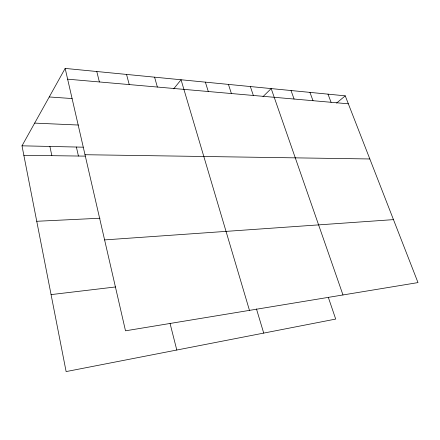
<?xml version="1.0" encoding="UTF-8"?>
<svg xmlns="http://www.w3.org/2000/svg" width="440" height="440" viewBox="0 0 440 440"><rect width="100%" height="100%" fill="white"/><g stroke="black" fill="none" stroke-linecap="round" stroke-linejoin="round"><path stroke-width="0.66" d="M328.361 297.468L335.704 319.072L66.121 371.586L22 145.822L65.159 68.415L345.235 95.838L418 282.59L125.505 330.814L65.159 68.415M173.696 88.831L181.055 79.761L249.469 310.376M262.988 96.635L271.183 88.583L342.98 294.959M336.6 103.07L345.235 95.838M51.073 294.608L115.638 286.941M104.599 239.91L393.465 219.626M36.746 221.282L100.023 218.229M23.854 155.293L85.25 156.129M85.008 154.715L369.831 158.966M22 145.822L83.199 147.186M34.661 123.112L78.452 125.037M49.242 96.965L72.138 98.555M67.633 79.172L348.337 103.802M327.987 94.149L331.078 102.289M309.936 92.378L313.011 100.705M291.022 90.53L294.08 99.038M250.344 86.543L253.347 95.469M228.437 84.397L231.396 93.544M205.37 82.142L208.285 91.514M256.46 308.935L263.72 333.097M154.583 77.171L157.361 87.049M126.539 74.426L129.234 84.579M170.06 323.472L176.798 350.026M96.789 71.511L99.38 81.961M76.389 147.031L78.425 156.035M49.896 146.443L51.849 155.672"/></g></svg>
